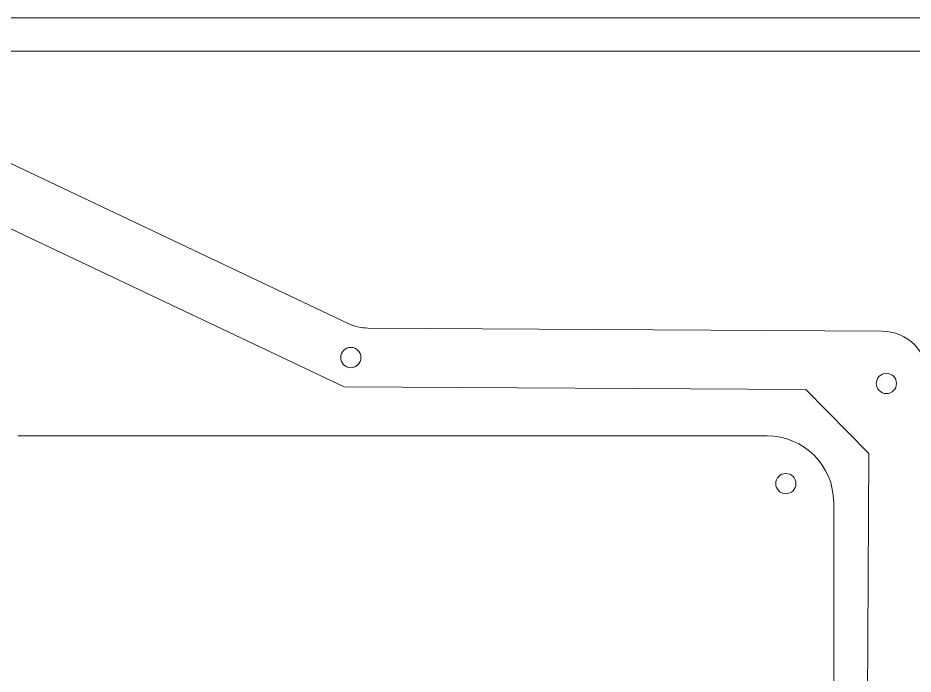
# Model space of a CAD drawing. Header units: millimetres. Extents: x -286 to 710, y -5 to 442.
# Drawn here: x 242.6 to 377, y 290.6 to 389 of the extents above; entities that cross this region are included whole.
import ezdxf

# ---------------------------------------------------------------- set-up
doc = ezdxf.new("R2010")
doc.units = ezdxf.units.MM
doc.header["$MEASUREMENT"] = 0
doc.layers.get('0').update_dxf_attribs({"lineweight": 0, "true_color": 0xf6921e})
doc.layers.add('Cutting lines', color=5, linetype='Continuous', lineweight=0)

msp = doc.modelspace()

# ---------------------------------------------------------------- linework, layer by layer
at = {"lineweight": 0}
for points in [[(-5, -5), (389, -5), (389, 389), (-5, 389)], [(0, 0), (384, 0), (384, 384), (0, 384)]]:
    msp.add_lwpolyline(points, close=True, dxfattribs=at)
at = {"layer": 'Cutting lines', "lineweight": 0}
for p, q in [((292.16, 343.16), (212.81, 380.72)), ((372.25, 342.03), (295.12, 342.49))]:
    msp.add_line(p, q, dxfattribs=at)
at = {"layer": 'Cutting lines'}
for p, q in [((242.58, 326.33), (355.03, 326.33)), ((365.03, 220.24), (365.03, 316.33))]:
    msp.add_line(p, q, dxfattribs=at)
at = {"layer": 'Cutting lines', "lineweight": 0}
msp.add_lwpolyline([(361.6, 200.46), (366.45, 200.43), (369.65, 203.55), (370.33, 323.68), (360.85, 333.27), (291.54, 333.67), (213.51, 370.61), (209.3, 369.15), (187.32, 322.73), (188.84, 318.5), (221.85, 302.81), (226.76, 302.85), (226.2, 204.42), (229.35, 201.23), (242.55, 201.15)], dxfattribs=at)
for centre in [(292.55, 338.06), (372.94, 334.18), (357.85, 319.15)]:
    msp.add_circle(centre, 1.52, dxfattribs=at)
for centre, start, end in [((295.16, 349.49), 244.6698, 269.6652), ((372.21, 335.03), 359.6652, 89.6652)]:
    msp.add_arc(centre, 7, start, end, dxfattribs=at)
at = {"layer": 'Cutting lines'}
msp.add_arc((355.03, 316.33), 10, 0, 90, dxfattribs=at)

doc.saveas('drawing.dxf')
